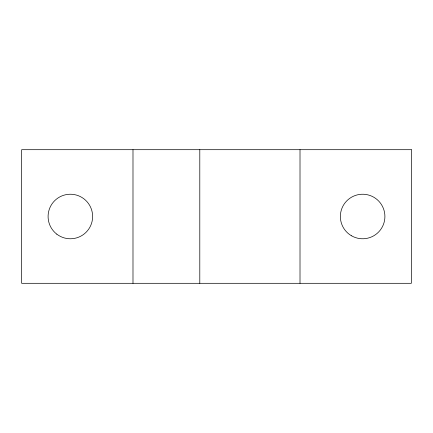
<?xml version="1.0" encoding="UTF-8"?>
<svg xmlns="http://www.w3.org/2000/svg" width="433" height="433" viewBox="0 0 433 433"><rect width="100%" height="100%" fill="white"/><g stroke="black" fill="none" stroke-linecap="round" stroke-linejoin="round"><path stroke-width="0.65" d="M300.009 149.694L300.009 283.306M199.797 149.694L199.797 283.306M132.991 149.694L132.991 283.306M411.35 149.694L21.65 149.694L21.65 283.306L411.35 283.306L411.35 149.694M351.504 235.785A22.267 22.267 0 0 0 384.905 216.5A22.267 22.267 0 0 0 351.504 197.215A22.267 22.267 0 0 0 351.504 235.785M56.804 234.166A22.267 22.267 0 0 0 92.44 219.407A22.267 22.267 0 0 0 61.843 195.927A22.267 22.267 0 0 0 56.804 234.166"/></g></svg>
